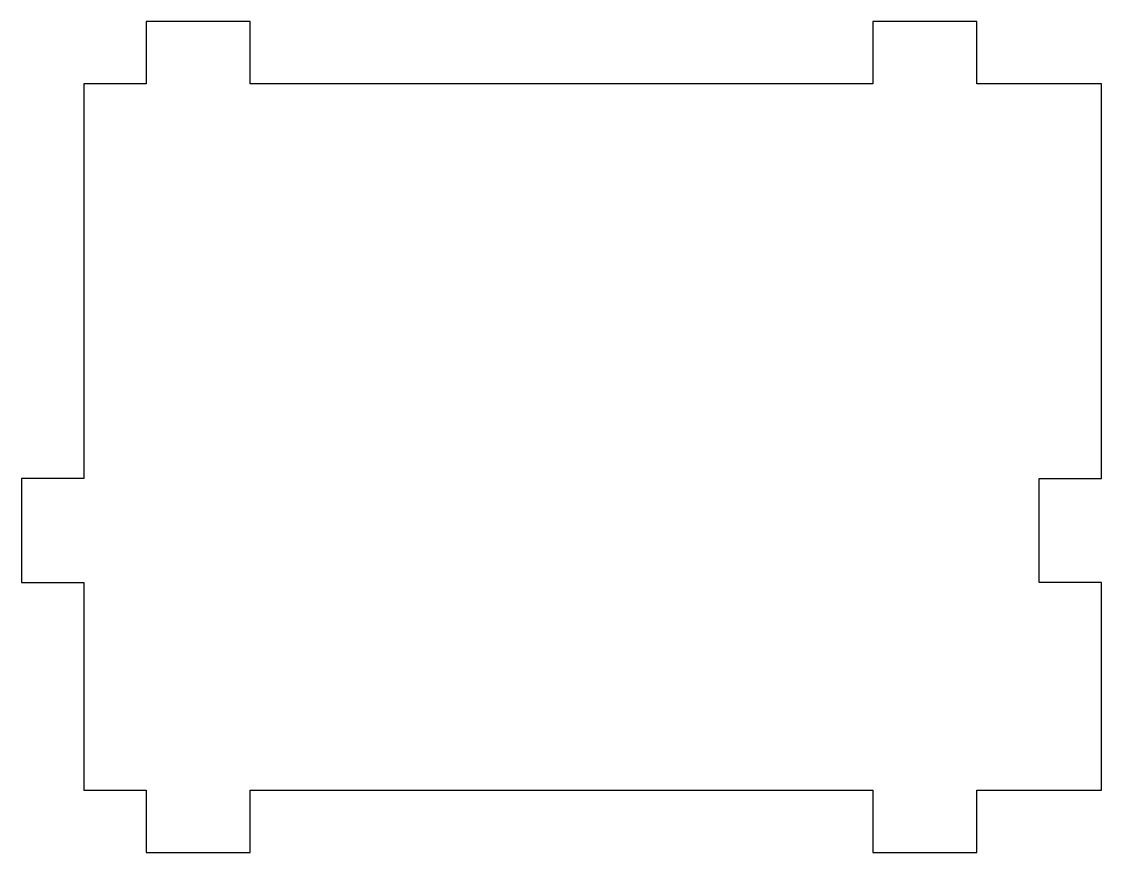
# Model space of a CAD drawing. Header units: millimetres. Extents: x -2.4 to 49.6, y -99 to -59.
import ezdxf

# ---------------------------------------------------------------- set-up
doc = ezdxf.new("R2010")
doc.units = ezdxf.units.MM

msp = doc.modelspace()

# ---------------------------------------------------------------- linework, layer by layer
msp.add_lwpolyline([(43.556, -96.033), (49.556, -96.033), (49.556, -86.033), (46.556, -86.033), (46.556, -81.033), (49.556, -81.033), (49.556, -62.033), (43.556, -62.033), (43.556, -59.033), (38.556, -59.033), (38.556, -62.033), (8.556, -62.033), (8.556, -59.033), (3.556, -59.033), (3.556, -62.033), (0.556, -62.033), (0.556, -81.033), (-2.444, -81.033), (-2.444, -86.033), (0.556, -86.033), (0.556, -96.033), (3.556, -96.033), (3.556, -99.033), (8.556, -99.033), (8.556, -96.033), (38.556, -96.033), (38.556, -99.033), (43.556, -99.033)], close=True)

doc.saveas('drawing.dxf')
